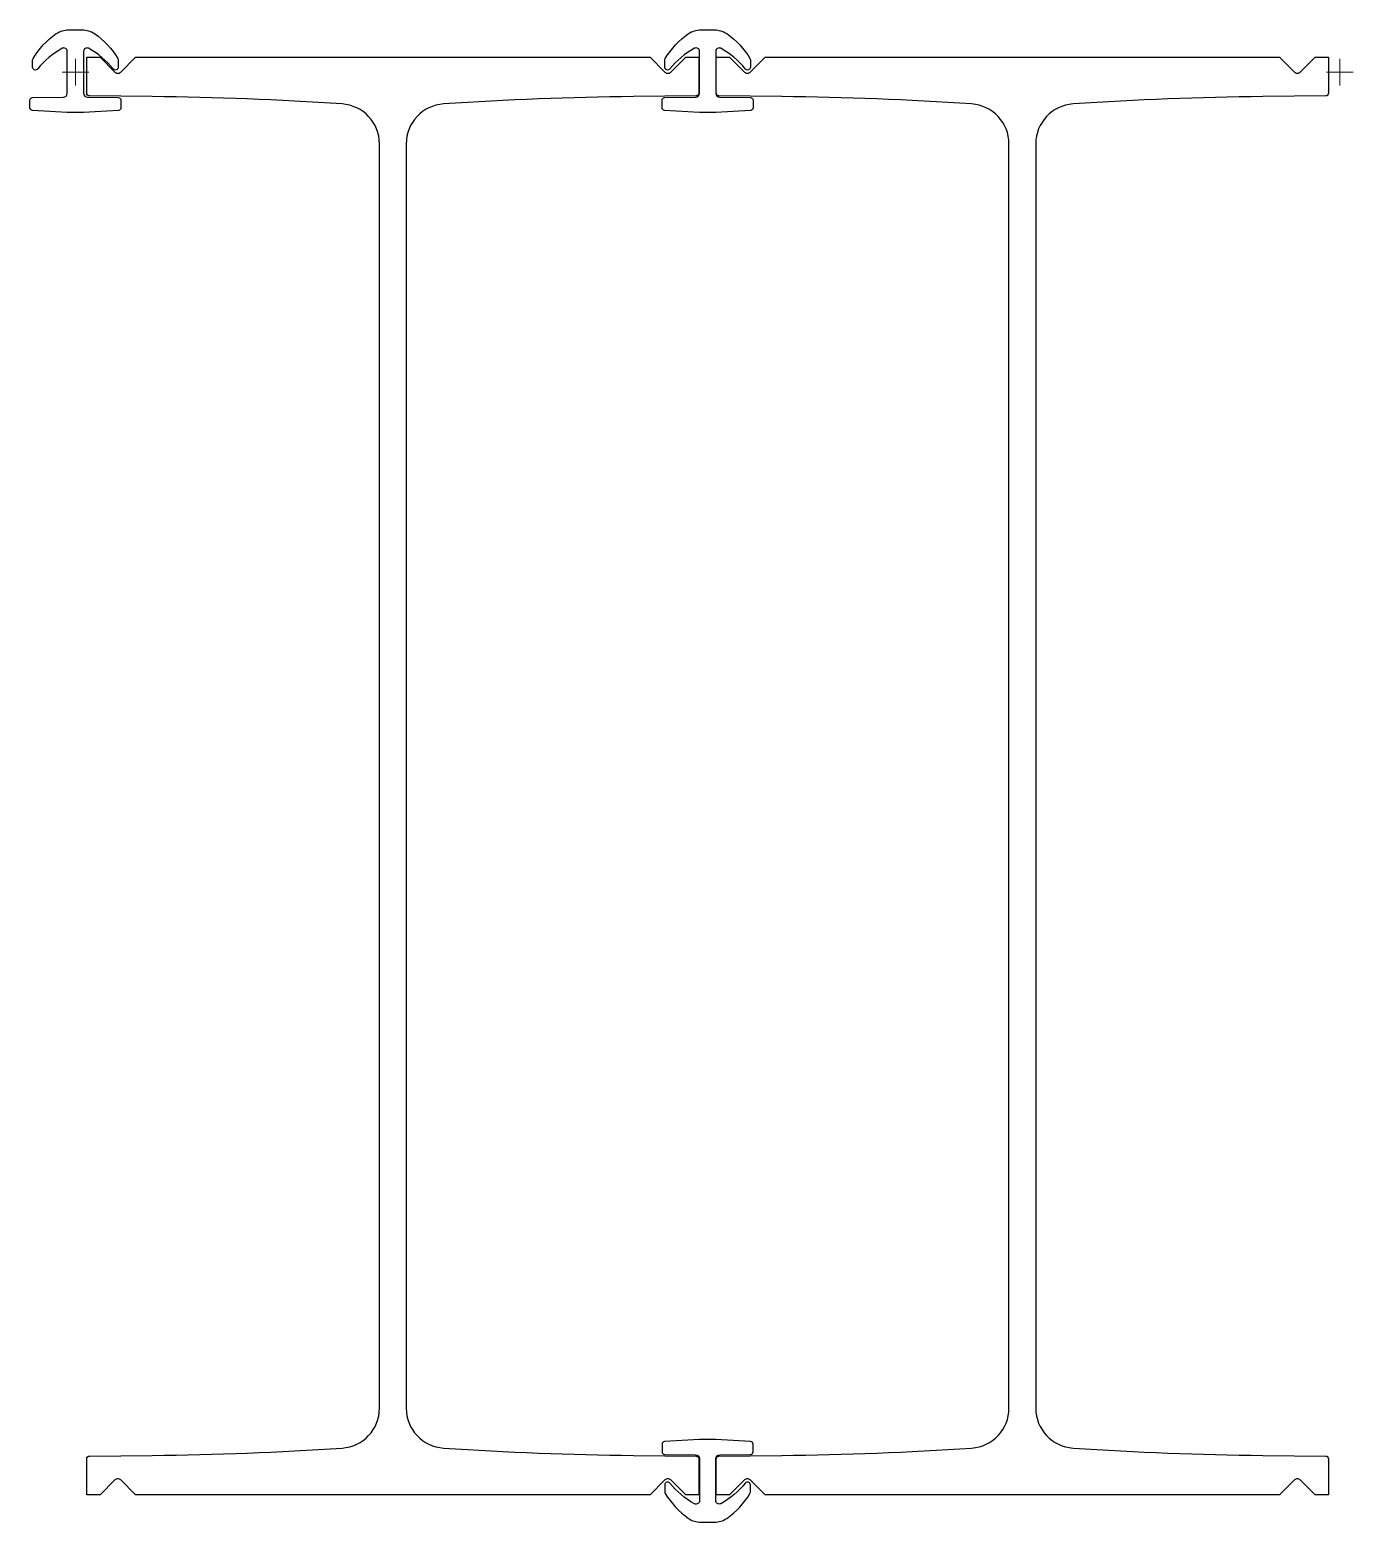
# Model space of a CAD drawing. Header units: millimetres. Extents: x -34 to 956, y -1085 to 32.
import ezdxf

# ---------------------------------------------------------------- set-up
doc = ezdxf.new("R2010")
doc.units = ezdxf.units.MM
doc.layers.get('0').update_dxf_attribs({"lineweight": 25})
doc.layers.add('ref', color=252, linetype='Continuous', lineweight=5)

msp = doc.modelspace()

# ---------------------------------------------------------------- linework, layer by layer
for points in [[(-34.1, -21, -0.411055), (-32.1, -19), (-9.1, -18.7, 0.41139), (-6.1, -15.7), (-6.1, 15.7, 0.569114), (-9.8, 17.9, 0.100985), (-28.2, 2.5, -0.710336), (-32, 3.8), (-32, 9.2, -0.135197), (-31.7, 10.2, -0.107747), (-14.3, 28.9, -0.15203), (-5.1, 31.7), (5.1, 31.7, -0.15203), (14.3, 28.9, -0.107747), (31.7, 10.2, -0.135197), (32, 9.2), (32, 3.8, -0.710994), (28.2, 2.5, 0.100981), (9.8, 17.9, 0.568488), (6.1, 15.7), (6.1, -15.7, 0.41139), (9.1, -18.7), (32.1, -19, -0.411055), (34.1, -21), (34.1, -26.5, -0.397192), (32.2, -28.5), (6.1, -30.1), (-6.1, -30.1), (-32.2, -28.5, -0.397192), (-34.1, -26.5)], [(438.9, -21, -0.411055), (440.9, -19), (463.9, -18.7, 0.41139), (466.9, -15.7), (466.9, 15.7, 0.569114), (463.2, 17.9, 0.100985), (444.8, 2.5, -0.710336), (441, 3.8), (441, 9.2, -0.135197), (441.3, 10.2, -0.107747), (458.7, 28.9, -0.15203), (467.9, 31.7), (478.1, 31.7, -0.15203), (487.3, 28.9, -0.107747), (504.7, 10.2, -0.135197), (505, 9.2), (505, 3.8, -0.710994), (501.2, 2.5, 0.100981), (482.8, 17.9, 0.568488), (479.1, 15.7), (479.1, -15.7, 0.41139), (482.1, -18.7), (505.1, -19, -0.411055), (507.1, -21), (507.1, -26.5, -0.397192), (505.2, -28.5), (479.1, -30.1), (466.9, -30.1), (440.8, -28.5, -0.397192), (438.9, -26.5)], [(227.5, -53.6, 0.394764), (199.5, -23.7, 0.014216), (57.5, -18.2), (10.5, -17.7, -0.411288), (8.5, -15.7), (8.5, 11.3), (18.5, 11.3), (29.6, 0.1, 0.414214), (33.9, 0.1), (45, 11.3), (430, 11.3), (441.1, 0.1, 0.414214), (445.4, 0.1), (456.6, 11.3), (466.5, 11.3), (466.5, -15.7, -0.411288), (464.5, -17.7), (417.5, -18.2, 0.014216), (275.5, -23.7, 0.394764), (247.5, -53.6), (247.5, -999.2, 0.394764), (275.5, -1029.1, 0.014216), (417.5, -1034.6), (464.5, -1035.1, -0.411288), (466.5, -1037.1), (466.5, -1064.1), (456.6, -1064.1), (445.4, -1052.9, 0.414214), (441.1, -1052.9), (430, -1064.1), (45, -1064.1), (33.9, -1052.9, 0.414214), (29.6, -1052.9), (18.5, -1064.1), (8.5, -1064.1), (8.5, -1037.1, -0.411288), (10.5, -1035.1), (57.5, -1034.6, 0.014216), (199.5, -1029.1, 0.394764), (227.5, -999.2)], [(479.5, -15.7), (479.5, 11.3), (489.5, 11.3), (500.6, 0.1, 0.414214), (504.9, 0.1), (516, 11.3), (901, 11.3), (912.1, 0.1, 0.414214), (916.4, 0.1), (927.6, 11.3), (937.5, 11.3), (937.5, -15.7, -0.411288), (935.5, -17.7), (888.5, -18.2, 0.014216), (746.5, -23.7, 0.394764), (718.5, -53.6), (718.5, -999.2, 0.394764), (746.5, -1029.1, 0.014216), (888.5, -1034.6), (935.5, -1035.1, -0.411288), (937.5, -1037.1), (937.5, -1064.1), (927.6, -1064.1), (916.4, -1052.9, 0.414214), (912.1, -1052.9), (901, -1064.1), (516, -1064.1), (504.9, -1052.9, 0.414214), (500.6, -1052.9), (489.5, -1064.1), (479.5, -1064.1), (479.5, -1037.1, -0.411288), (481.5, -1035.1), (528.5, -1034.6, 0.014216), (670.5, -1029.1, 0.394764), (698.5, -999.2), (698.5, -53.6, 0.394764), (670.5, -23.7, 0.014216), (528.5, -18.2), (481.5, -17.7, -0.411288)], [(438.9, -1031.8, 0.411055), (440.9, -1033.8), (463.9, -1034.1, -0.41139), (466.9, -1037.1), (466.9, -1068.5, -0.569114), (463.2, -1070.7, -0.100985), (444.8, -1055.3, 0.710336), (441, -1056.6), (441, -1062, 0.135197), (441.3, -1063, 0.107747), (458.7, -1081.7, 0.15203), (467.9, -1084.5), (478.1, -1084.5, 0.15203), (487.3, -1081.7, 0.107747), (504.7, -1063, 0.135197), (505, -1062), (505, -1056.6, 0.710994), (501.2, -1055.3, -0.100981), (482.8, -1070.7, -0.568488), (479.1, -1068.5), (479.1, -1037.1, -0.41139), (482.1, -1034.1), (505.1, -1033.8, 0.411055), (507.1, -1031.8), (507.1, -1026.2, 0.397192), (505.2, -1024.2), (479.1, -1022.7), (466.9, -1022.7), (440.8, -1024.2, 0.397192), (438.9, -1026.2)]]:
    msp.add_lwpolyline(points, format="xyb", close=True)
at = {"layer": 'ref'}
for p, q in [((10, 0), (-10, 0)), ((0, -10), (0, 10)), ((936, 0), (956, 0)), ((946, -10), (946, 10))]:
    msp.add_line(p, q, dxfattribs=at)

doc.saveas('drawing.dxf')
